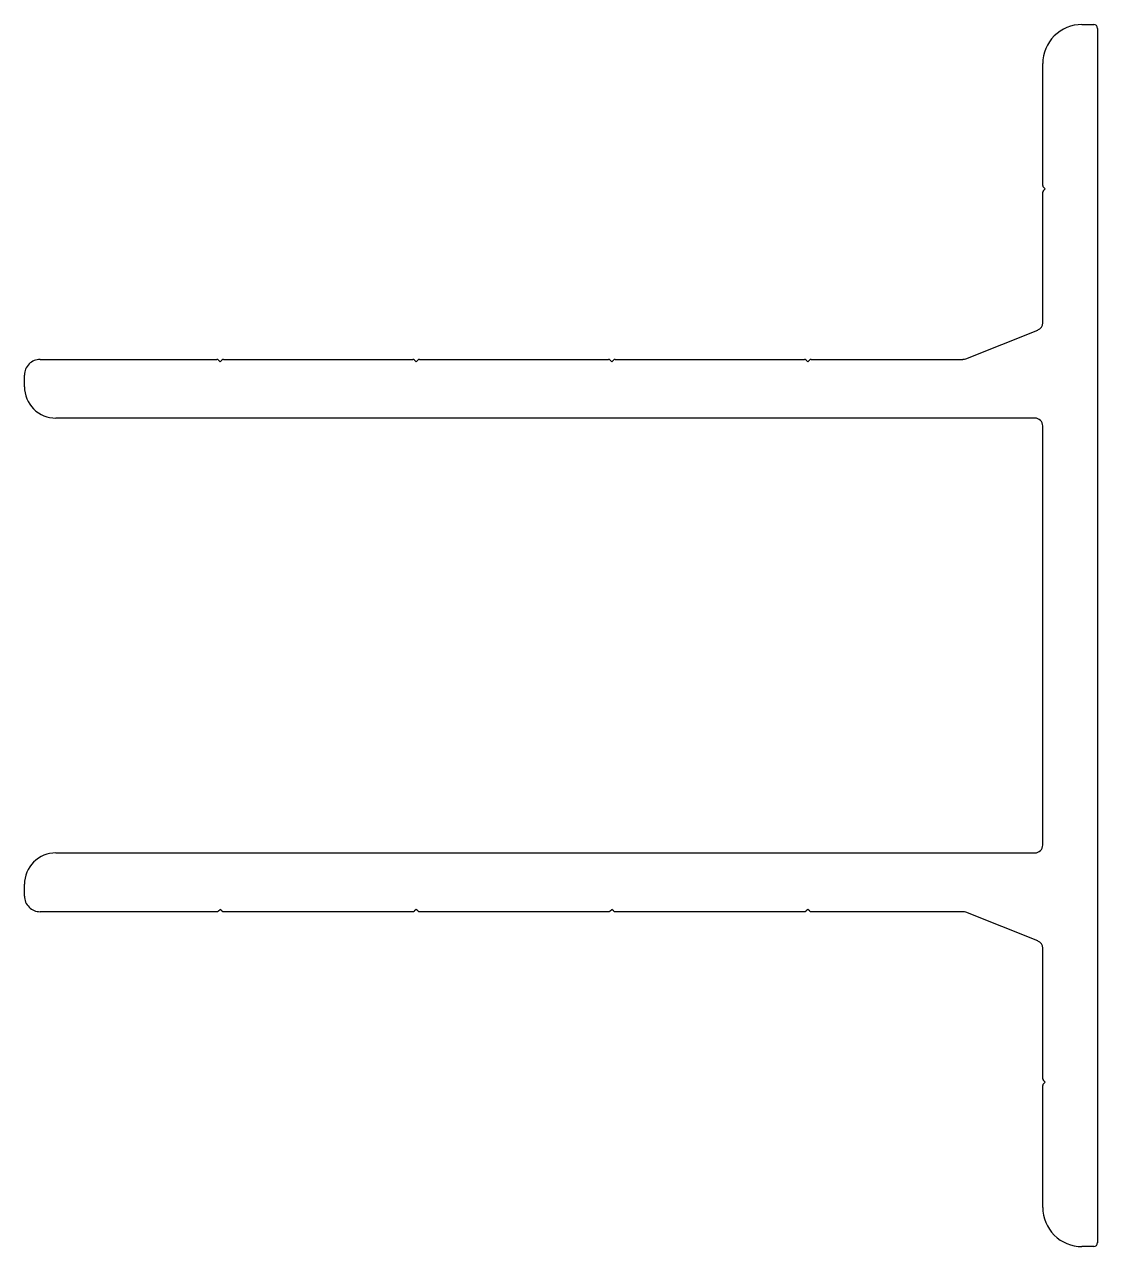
# Model space of a CAD drawing. Extents: x 1454 to 1591, y 1829 to 1985.
import ezdxf

# ---------------------------------------------------------------- set-up
doc = ezdxf.new("R2010")
doc.units = 0
doc.layers.get('0').update_dxf_attribs({"linetype": 'CONTINUOUS'})

msp = doc.modelspace()

# ---------------------------------------------------------------- linework, layer by layer
for p, q in [((1588.64, 1984.59), (1590.14, 1984.59)), ((1590.64, 1984.09), (1590.64, 1829.09)), ((1583.64, 1964.02), (1583.64, 1979.59)), ((1583.64, 1946.52), (1583.64, 1963.17)), ((1583.94, 1963.59), (1583.72, 1963.81)), ((1583.72, 1963.38), (1583.94, 1963.59)), ((1573.81, 1941.92), (1583.01, 1945.59)), ((1455.64, 1941.84), (1478.21, 1941.84)), ((1478.64, 1941.54), (1478.42, 1941.76)), ((1478.64, 1941.54), (1478.85, 1941.76)), ((1479.06, 1941.84), (1503.21, 1941.84)), ((1503.64, 1941.54), (1503.42, 1941.76)), ((1503.85, 1941.76), (1503.64, 1941.54)), ((1504.06, 1941.84), (1528.21, 1941.84)), ((1528.64, 1941.54), (1528.42, 1941.76)), ((1528.64, 1941.54), (1528.85, 1941.76)), ((1529.06, 1941.84), (1553.21, 1941.84)), ((1553.64, 1941.54), (1553.42, 1941.76)), ((1553.85, 1941.76), (1553.64, 1941.54)), ((1554.06, 1941.84), (1573.44, 1941.84)), ((1453.64, 1938.34), (1453.64, 1939.84)), ((1582.64, 1934.34), (1457.64, 1934.34)), ((1583.64, 1879.84), (1583.64, 1933.34)), ((1457.64, 1878.84), (1582.64, 1878.84)), ((1453.64, 1873.34), (1453.64, 1874.84)), ((1478.21, 1871.34), (1455.64, 1871.34)), ((1478.42, 1871.43), (1478.64, 1871.64)), ((1478.85, 1871.43), (1478.64, 1871.64)), ((1503.21, 1871.34), (1479.06, 1871.34)), ((1503.64, 1871.64), (1503.42, 1871.43)), ((1503.85, 1871.43), (1503.64, 1871.64)), ((1528.21, 1871.34), (1504.06, 1871.34)), ((1528.42, 1871.43), (1528.64, 1871.64)), ((1528.85, 1871.43), (1528.64, 1871.64)), ((1553.21, 1871.34), (1529.06, 1871.34)), ((1553.64, 1871.64), (1553.42, 1871.43)), ((1553.85, 1871.43), (1553.64, 1871.64)), ((1573.44, 1871.34), (1554.06, 1871.34)), ((1583.01, 1867.6), (1573.81, 1871.27)), ((1583.64, 1850.02), (1583.64, 1866.67)), ((1583.64, 1833.59), (1583.64, 1849.17)), ((1583.94, 1849.59), (1583.72, 1849.81)), ((1583.72, 1849.38), (1583.94, 1849.59)), ((1590.14, 1828.59), (1588.64, 1828.59))]:
    msp.add_line(p, q)
for centre, radius, start, end in [((1588.64, 1979.59), 5, 89.9995, 180.0005), ((1590.14, 1984.09), 0.5, 0.0237, 89.9763), ((1583.94, 1964.02), 0.303, 180.2414, 224.7586), ((1583.94, 1963.17), 0.303, 135.2414, 179.7586), ((1582.64, 1946.52), 1, 291.8076, 359.9938), ((1455.64, 1939.84), 2, 89.9995, 180.0005), ((1478.21, 1941.54), 0.303, 45.2414, 89.7586), ((1479.06, 1941.54), 0.303, 90.2414, 134.7586), ((1503.21, 1941.54), 0.303, 45.2414, 89.7586), ((1504.06, 1941.54), 0.303, 90.2414, 134.7586), ((1528.21, 1941.54), 0.303, 45.2414, 89.7586), ((1529.06, 1941.54), 0.303, 90.2414, 134.7586), ((1553.21, 1941.54), 0.303, 45.2414, 89.7586), ((1554.06, 1941.54), 0.303, 90.2414, 134.7586), ((1573.44, 1942.85), 1, 270.028, 291.7734), ((1457.64, 1938.34), 4, 179.9995, 270.0005), ((1582.64, 1933.34), 1, 0.0237, 89.9763), ((1582.64, 1879.85), 1, 270.0237, 359.9763), ((1457.64, 1874.84), 4, 89.9995, 180.0005), ((1455.64, 1873.34), 2, 179.9995, 270.0005), ((1478.21, 1871.65), 0.303, 270.2414, 314.7586), ((1479.06, 1871.65), 0.303, 225.2414, 269.7586), ((1503.21, 1871.65), 0.303, 270.2414, 314.7586), ((1504.06, 1871.65), 0.303, 225.2414, 269.7586), ((1528.21, 1871.65), 0.303, 270.2414, 314.7586), ((1529.06, 1871.65), 0.303, 225.2414, 269.7586), ((1553.21, 1871.65), 0.303, 270.2414, 314.7586), ((1554.06, 1871.65), 0.303, 225.2414, 269.7586), ((1573.44, 1870.34), 1, 68.2266, 89.972), ((1582.64, 1866.67), 1, 0.0062, 68.1924), ((1583.94, 1850.02), 0.303, 180.2414, 224.7586), ((1583.94, 1849.17), 0.303, 135.2414, 179.7586), ((1588.64, 1833.59), 5, 179.9995, 270.0005), ((1590.14, 1829.1), 0.5, 270.0237, 359.9763)]:
    msp.add_arc(centre, radius, start, end)

doc.saveas('drawing.dxf')
